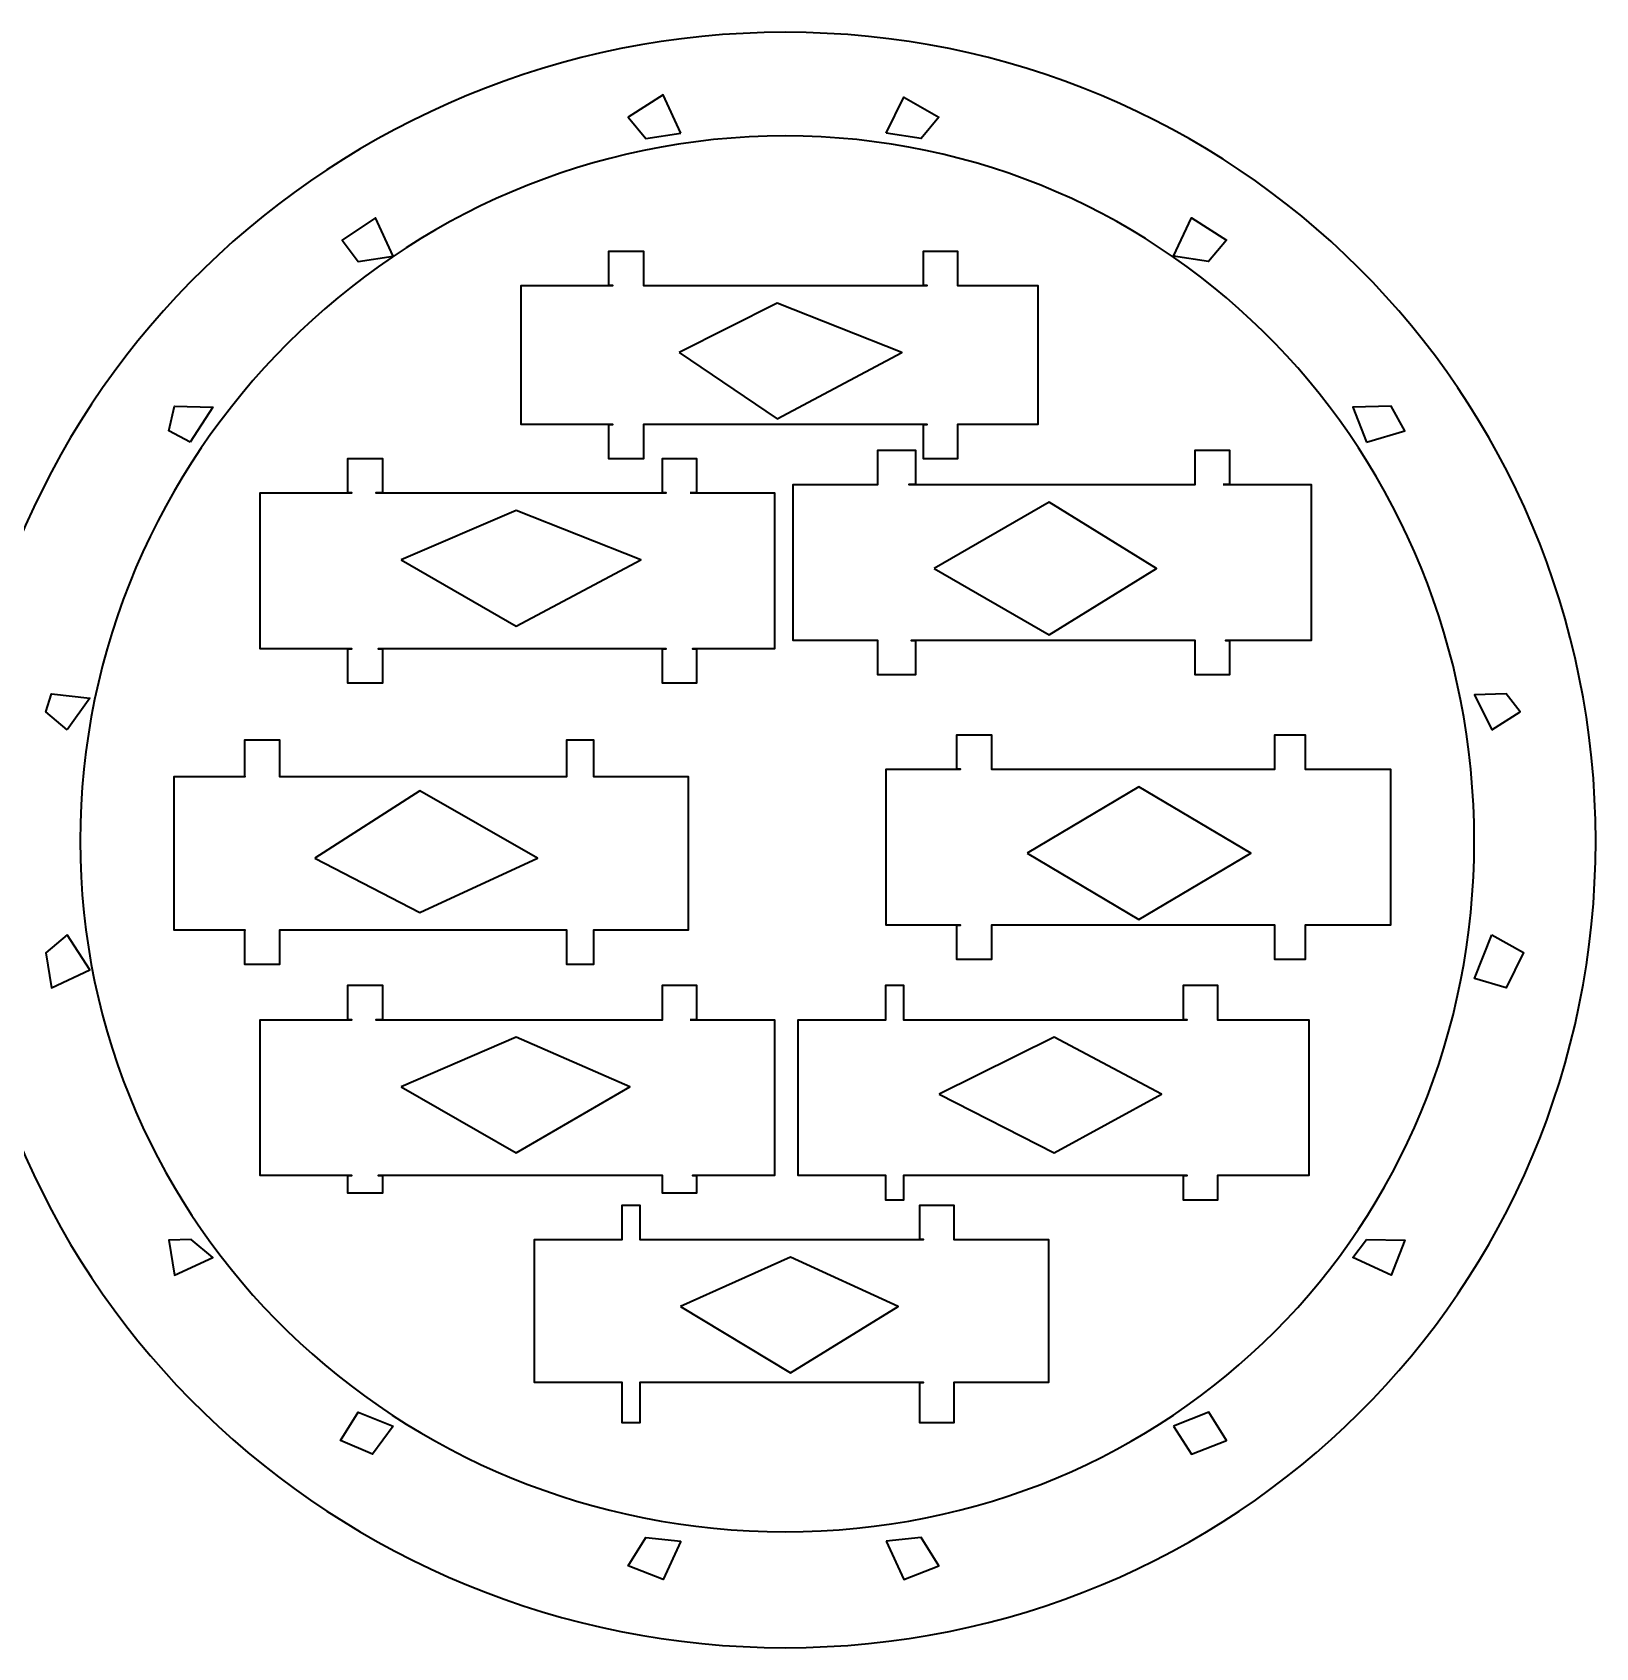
# Model space of a CAD drawing. Header units: centimetres. Extents: x -108 to 55, y -52 to 52.
# Drawn here: x 17.06 to 36.3, y 5.18 to 25.06 of the extents above; entities that cross this region are included whole.
import ezdxf

# ---------------------------------------------------------------- set-up
doc = ezdxf.new("R2010")
doc.units = ezdxf.units.CM
doc.header["$MEASUREMENT"] = 0
doc.layers.add('layer 1', color=7, linetype='Continuous')

msp = doc.modelspace()

# ---------------------------------------------------------------- linework, layer by layer
at = {"layer": 'layer 1', "color": 250, "lineweight": 35}
for points, knots in [([(26.32104, 25.05997), (31.85924, 25.05997), (36.29728, 20.62973), (36.29728, 15.10691), (36.29728, 15.10691), (36.29728, 9.57094), (31.85924, 5.17729), (26.32104, 5.17729), (26.32104, 5.17729), (20.79821, 5.17729), (16.163, 9.57094), (16.163, 15.10691), (16.163, 15.10691), (16.163, 20.62973), (20.79821, 25.05997), (26.32104, 25.05997)], [0, 0, 0, 0, 0.2, 0.2, 0.2, 0.2, 0.4, 0.4, 0.4, 0.4, 0.6, 0.6, 0.6, 0.6, 1, 1, 1, 1]), ([(25.03795, 23.82033), (25.03795, 23.82033), (24.6069, 23.75236), (24.6069, 23.75236), (24.6069, 23.75236), (24.6069, 23.75236), (24.38817, 24.01545), (24.38817, 24.01545), (24.38817, 24.01545), (24.38817, 24.01545), (24.81925, 24.29173), (24.81925, 24.29173), (24.81925, 24.29173), (24.81925, 24.29173), (25.03795, 23.82033), (25.03795, 23.82033)], [0, 0, 0, 0, 0.2, 0.2, 0.2, 0.2, 0.4, 0.4, 0.4, 0.4, 0.6, 0.6, 0.6, 0.6, 1, 1, 1, 1]), ([(27.56331, 23.82033), (27.56331, 23.82033), (27.99439, 23.75477), (27.99439, 23.75477), (27.99439, 23.75477), (27.99439, 23.75477), (28.21312, 24.01545), (28.21312, 24.01545), (28.21312, 24.01545), (28.21312, 24.01545), (27.78204, 24.25969), (27.78204, 24.25969), (27.78204, 24.25969), (27.78204, 24.25969), (27.56331, 23.82033), (27.56331, 23.82033)], [0, 0, 0, 0, 0.2, 0.2, 0.2, 0.2, 0.4, 0.4, 0.4, 0.4, 0.6, 0.6, 0.6, 0.6, 1, 1, 1, 1]), ([(26.32101, 23.78371), (31.09108, 23.78371), (34.80304, 19.86828), (34.80304, 15.10679), (34.80304, 15.10679), (34.80304, 10.35023), (31.09108, 6.60533), (26.32101, 6.60533), (26.32101, 6.60533), (21.56199, 6.60533), (17.64533, 10.35023), (17.64533, 15.10679), (17.64533, 15.10679), (17.64533, 19.86828), (21.56199, 23.78371), (26.32101, 23.78371)], [0, 0, 0, 0, 0.2, 0.2, 0.2, 0.2, 0.4, 0.4, 0.4, 0.4, 0.6, 0.6, 0.6, 0.6, 1, 1, 1, 1]), ([(21.49856, 22.30567), (21.49856, 22.30567), (21.06748, 22.23771), (21.06748, 22.23771), (21.06748, 22.23771), (21.06748, 22.23771), (20.8687, 22.50078), (20.8687, 22.50078), (20.8687, 22.50078), (20.8687, 22.50078), (21.27983, 22.77706), (21.27983, 22.77706), (21.27983, 22.77706), (21.27983, 22.77706), (21.49856, 22.30567), (21.49856, 22.30567)], [0, 0, 0, 0, 0.2, 0.2, 0.2, 0.2, 0.4, 0.4, 0.4, 0.4, 0.6, 0.6, 0.6, 0.6, 1, 1, 1, 1]), ([(31.10273, 22.30567), (31.10273, 22.30567), (31.53381, 22.23771), (31.53381, 22.23771), (31.53381, 22.23771), (31.53381, 22.23771), (31.75254, 22.50078), (31.75254, 22.50078), (31.75254, 22.50078), (31.75254, 22.50078), (31.32146, 22.77706), (31.32146, 22.77706), (31.32146, 22.77706), (31.32146, 22.77706), (31.10273, 22.30567), (31.10273, 22.30567)], [0, 0, 0, 0, 0.2, 0.2, 0.2, 0.2, 0.4, 0.4, 0.4, 0.4, 0.6, 0.6, 0.6, 0.6, 1, 1, 1, 1]), ([(28.57344, 21.94241), (28.57344, 21.94241), (28.44436, 21.94241), (28.44436, 21.94241), (28.44436, 21.94241), (28.44436, 21.94241), (28.44436, 22.3664), (28.44436, 22.3664), (28.44436, 22.3664), (28.44436, 22.3664), (28.02336, 22.3664), (28.02336, 22.3664), (28.02336, 22.3664), (28.02336, 22.3664), (28.02336, 21.94241), (28.02336, 21.94241), (28.02336, 21.94241), (28.02336, 21.94241), (28.07081, 21.94241), (28.07081, 21.94241), (28.07081, 21.94241), (28.07081, 21.94241), (24.70474, 21.94241), (24.70474, 21.94241), (24.70474, 21.94241), (24.70474, 21.94241), (24.57865, 21.94241), (24.57865, 21.94241), (24.57865, 21.94241), (24.57865, 21.94241), (24.57865, 22.3664), (24.57865, 22.3664), (24.57865, 22.3664), (24.57865, 22.3664), (24.15173, 22.3664), (24.15173, 22.3664), (24.15173, 22.3664), (24.15173, 22.3664), (24.15173, 21.94241), (24.15173, 21.94241), (24.15173, 21.94241), (24.15173, 21.94241), (24.19914, 21.94241), (24.19914, 21.94241), (24.19914, 21.94241), (24.19914, 21.94241), (23.07359, 21.94241), (23.07359, 21.94241), (23.07359, 21.94241), (23.07359, 21.94241), (23.07359, 20.23318), (23.07359, 20.23318), (23.07359, 20.23318), (23.07359, 20.23318), (24.19914, 20.23318), (24.19914, 20.23318), (24.19914, 20.23318), (24.19914, 20.23318), (24.15173, 20.23318), (24.15173, 20.23318), (24.15173, 20.23318), (24.15173, 20.23318), (24.15173, 19.80921), (24.15173, 19.80921), (24.15173, 19.80921), (24.15173, 19.80921), (24.57865, 19.80921), (24.57865, 19.80921), (24.57865, 19.80921), (24.57865, 19.80921), (24.57865, 20.23318), (24.57865, 20.23318), (24.57865, 20.23318), (24.57865, 20.23318), (24.73361, 20.23318), (24.73361, 20.23318), (24.73361, 20.23318), (24.73361, 20.23318), (28.07081, 20.23318), (28.07081, 20.23318), (28.07081, 20.23318), (28.07081, 20.23318), (28.02336, 20.23318), (28.02336, 20.23318), (28.02336, 20.23318), (28.02336, 20.23318), (28.02336, 19.80921), (28.02336, 19.80921), (28.02336, 19.80921), (28.02336, 19.80921), (28.44436, 19.80921), (28.44436, 19.80921), (28.44436, 19.80921), (28.44436, 19.80921), (28.44436, 20.23318), (28.44436, 20.23318), (28.44436, 20.23318), (28.44436, 20.23318), (28.60228, 20.23318), (28.60228, 20.23318), (28.60228, 20.23318), (28.60228, 20.23318), (29.42993, 20.23318), (29.42993, 20.23318), (29.42993, 20.23318), (29.42993, 20.23318), (29.42993, 21.94241), (29.42993, 21.94241), (29.42993, 21.94241), (29.42993, 21.94241), (28.57344, 21.94241), (28.57344, 21.94241)], [0, 0, 0, 0, 0.03448276, 0.03448276, 0.03448276, 0.03448276, 0.06896552, 0.06896552, 0.06896552, 0.06896552, 0.10344828, 0.10344828, 0.10344828, 0.10344828, 0.13793103, 0.13793103, 0.13793103, 0.13793103, 0.17241379, 0.17241379, 0.17241379, 0.17241379, 0.20689655, 0.20689655, 0.20689655, 0.20689655, 0.24137931, 0.24137931, 0.24137931, 0.24137931, 0.27586207, 0.27586207, 0.27586207, 0.27586207, 0.31034483, 0.31034483, 0.31034483, 0.31034483, 0.34482759, 0.34482759, 0.34482759, 0.34482759, 0.37931034, 0.37931034, 0.37931034, 0.37931034, 0.4137931, 0.4137931, 0.4137931, 0.4137931, 0.44827586, 0.44827586, 0.44827586, 0.44827586, 0.48275862, 0.48275862, 0.48275862, 0.48275862, 0.51724138, 0.51724138, 0.51724138, 0.51724138, 0.55172414, 0.55172414, 0.55172414, 0.55172414, 0.5862069, 0.5862069, 0.5862069, 0.5862069, 0.62068966, 0.62068966, 0.62068966, 0.62068966, 0.65517241, 0.65517241, 0.65517241, 0.65517241, 0.68965517, 0.68965517, 0.68965517, 0.68965517, 0.72413793, 0.72413793, 0.72413793, 0.72413793, 0.75862069, 0.75862069, 0.75862069, 0.75862069, 0.79310345, 0.79310345, 0.79310345, 0.79310345, 0.82758621, 0.82758621, 0.82758621, 0.82758621, 0.86206897, 0.86206897, 0.86206897, 0.86206897, 0.89655172, 0.89655172, 0.89655172, 0.89655172, 0.93103448, 0.93103448, 0.93103448, 0.93103448, 1, 1, 1, 1]), ([(19.00042, 20.01535), (19.00042, 20.01535), (19.27672, 20.44643), (19.27672, 20.44643), (19.27672, 20.44643), (19.27672, 20.44643), (18.80532, 20.45686), (18.80532, 20.45686), (18.80532, 20.45686), (18.80532, 20.45686), (18.73735, 20.15293), (18.73735, 20.15293), (18.73735, 20.15293), (18.73735, 20.15293), (19.00042, 20.01535), (19.00042, 20.01535)], [0, 0, 0, 0, 0.2, 0.2, 0.2, 0.2, 0.4, 0.4, 0.4, 0.4, 0.6, 0.6, 0.6, 0.6, 1, 1, 1, 1]), ([(33.4783, 20.0156), (33.4783, 20.0156), (33.3079, 20.44669), (33.3079, 20.44669), (33.3079, 20.44669), (33.3079, 20.44669), (33.77819, 20.4571), (33.77819, 20.4571), (33.77819, 20.4571), (33.77819, 20.4571), (33.94862, 20.15291), (33.94862, 20.15291), (33.94862, 20.15291), (33.94862, 20.15291), (33.4783, 20.0156), (33.4783, 20.0156)], [0, 0, 0, 0, 0.2, 0.2, 0.2, 0.2, 0.4, 0.4, 0.4, 0.4, 0.6, 0.6, 0.6, 0.6, 1, 1, 1, 1]), ([(31.71076, 19.493), (31.71076, 19.493), (31.78999, 19.493), (31.78999, 19.493), (31.78999, 19.493), (31.78999, 19.493), (31.78999, 19.91697), (31.78999, 19.91697), (31.78999, 19.91697), (31.78999, 19.91697), (31.369, 19.91697), (31.369, 19.91697), (31.369, 19.91697), (31.369, 19.91697), (31.369, 19.493), (31.369, 19.493), (31.369, 19.493), (31.369, 19.493), (31.20815, 19.493), (31.20815, 19.493), (31.20815, 19.493), (31.20815, 19.493), (27.84209, 19.493), (27.84209, 19.493), (27.84209, 19.493), (27.84209, 19.493), (27.92428, 19.493), (27.92428, 19.493), (27.92428, 19.493), (27.92428, 19.493), (27.92428, 19.91697), (27.92428, 19.91697), (27.92428, 19.91697), (27.92428, 19.91697), (27.46254, 19.91697), (27.46254, 19.91697), (27.46254, 19.91697), (27.46254, 19.91697), (27.46254, 19.493), (27.46254, 19.493), (27.46254, 19.493), (27.46254, 19.493), (27.33652, 19.493), (27.33652, 19.493), (27.33652, 19.493), (27.33652, 19.493), (26.41923, 19.493), (26.41923, 19.493), (26.41923, 19.493), (26.41923, 19.493), (26.41923, 17.57544), (26.41923, 17.57544), (26.41923, 17.57544), (26.41923, 17.57544), (27.33652, 17.57544), (27.33652, 17.57544), (27.33652, 17.57544), (27.33652, 17.57544), (27.46254, 17.57544), (27.46254, 17.57544), (27.46254, 17.57544), (27.46254, 17.57544), (27.46254, 17.15148), (27.46254, 17.15148), (27.46254, 17.15148), (27.46254, 17.15148), (27.92428, 17.15148), (27.92428, 17.15148), (27.92428, 17.15148), (27.92428, 17.15148), (27.92428, 17.57544), (27.92428, 17.57544), (27.92428, 17.57544), (27.92428, 17.57544), (27.87092, 17.57544), (27.87092, 17.57544), (27.87092, 17.57544), (27.87092, 17.57544), (31.20815, 17.57544), (31.20815, 17.57544), (31.20815, 17.57544), (31.20815, 17.57544), (31.369, 17.57544), (31.369, 17.57544), (31.369, 17.57544), (31.369, 17.57544), (31.369, 17.15148), (31.369, 17.15148), (31.369, 17.15148), (31.369, 17.15148), (31.78999, 17.15148), (31.78999, 17.15148), (31.78999, 17.15148), (31.78999, 17.15148), (31.78999, 17.57544), (31.78999, 17.57544), (31.78999, 17.57544), (31.78999, 17.57544), (31.73962, 17.57544), (31.73962, 17.57544), (31.73962, 17.57544), (31.73962, 17.57544), (32.7941, 17.57544), (32.7941, 17.57544), (32.7941, 17.57544), (32.7941, 17.57544), (32.7941, 19.493), (32.7941, 19.493), (32.7941, 19.493), (32.7941, 19.493), (31.71076, 19.493), (31.71076, 19.493)], [0, 0, 0, 0, 0.03448276, 0.03448276, 0.03448276, 0.03448276, 0.06896552, 0.06896552, 0.06896552, 0.06896552, 0.10344828, 0.10344828, 0.10344828, 0.10344828, 0.13793103, 0.13793103, 0.13793103, 0.13793103, 0.17241379, 0.17241379, 0.17241379, 0.17241379, 0.20689655, 0.20689655, 0.20689655, 0.20689655, 0.24137931, 0.24137931, 0.24137931, 0.24137931, 0.27586207, 0.27586207, 0.27586207, 0.27586207, 0.31034483, 0.31034483, 0.31034483, 0.31034483, 0.34482759, 0.34482759, 0.34482759, 0.34482759, 0.37931034, 0.37931034, 0.37931034, 0.37931034, 0.4137931, 0.4137931, 0.4137931, 0.4137931, 0.44827586, 0.44827586, 0.44827586, 0.44827586, 0.48275862, 0.48275862, 0.48275862, 0.48275862, 0.51724138, 0.51724138, 0.51724138, 0.51724138, 0.55172414, 0.55172414, 0.55172414, 0.55172414, 0.5862069, 0.5862069, 0.5862069, 0.5862069, 0.62068966, 0.62068966, 0.62068966, 0.62068966, 0.65517241, 0.65517241, 0.65517241, 0.65517241, 0.68965517, 0.68965517, 0.68965517, 0.68965517, 0.72413793, 0.72413793, 0.72413793, 0.72413793, 0.75862069, 0.75862069, 0.75862069, 0.75862069, 0.79310345, 0.79310345, 0.79310345, 0.79310345, 0.82758621, 0.82758621, 0.82758621, 0.82758621, 0.86206897, 0.86206897, 0.86206897, 0.86206897, 0.89655172, 0.89655172, 0.89655172, 0.89655172, 0.93103448, 0.93103448, 0.93103448, 0.93103448, 1, 1, 1, 1]), ([(25.15329, 19.39039), (25.15329, 19.39039), (25.23256, 19.39039), (25.23256, 19.39039), (25.23256, 19.39039), (25.23256, 19.39039), (25.23256, 19.81435), (25.23256, 19.81435), (25.23256, 19.81435), (25.23256, 19.81435), (24.81154, 19.81435), (24.81154, 19.81435), (24.81154, 19.81435), (24.81154, 19.81435), (24.81154, 19.39039), (24.81154, 19.39039), (24.81154, 19.39039), (24.81154, 19.39039), (24.85901, 19.39039), (24.85901, 19.39039), (24.85901, 19.39039), (24.85901, 19.39039), (21.28462, 19.39039), (21.28462, 19.39039), (21.28462, 19.39039), (21.28462, 19.39039), (21.36686, 19.39039), (21.36686, 19.39039), (21.36686, 19.39039), (21.36686, 19.39039), (21.36686, 19.81435), (21.36686, 19.81435), (21.36686, 19.81435), (21.36686, 19.81435), (20.9399, 19.81435), (20.9399, 19.81435), (20.9399, 19.81435), (20.9399, 19.81435), (20.9399, 19.39039), (20.9399, 19.39039), (20.9399, 19.39039), (20.9399, 19.39039), (20.98735, 19.39039), (20.98735, 19.39039), (20.98735, 19.39039), (20.98735, 19.39039), (19.86176, 19.39039), (19.86176, 19.39039), (19.86176, 19.39039), (19.86176, 19.39039), (19.86176, 17.47281), (19.86176, 17.47281), (19.86176, 17.47281), (19.86176, 17.47281), (20.98735, 17.47281), (20.98735, 17.47281), (20.98735, 17.47281), (20.98735, 17.47281), (20.9399, 17.47281), (20.9399, 17.47281), (20.9399, 17.47281), (20.9399, 17.47281), (20.9399, 17.04886), (20.9399, 17.04886), (20.9399, 17.04886), (20.9399, 17.04886), (21.36686, 17.04886), (21.36686, 17.04886), (21.36686, 17.04886), (21.36686, 17.04886), (21.36686, 17.47281), (21.36686, 17.47281), (21.36686, 17.47281), (21.36686, 17.47281), (21.31346, 17.47281), (21.31346, 17.47281), (21.31346, 17.47281), (21.31346, 17.47281), (24.85901, 17.47281), (24.85901, 17.47281), (24.85901, 17.47281), (24.85901, 17.47281), (24.81154, 17.47281), (24.81154, 17.47281), (24.81154, 17.47281), (24.81154, 17.47281), (24.81154, 17.04886), (24.81154, 17.04886), (24.81154, 17.04886), (24.81154, 17.04886), (25.23256, 17.04886), (25.23256, 17.04886), (25.23256, 17.04886), (25.23256, 17.04886), (25.23256, 17.47281), (25.23256, 17.47281), (25.23256, 17.47281), (25.23256, 17.47281), (25.18216, 17.47281), (25.18216, 17.47281), (25.18216, 17.47281), (25.18216, 17.47281), (26.18916, 17.47281), (26.18916, 17.47281), (26.18916, 17.47281), (26.18916, 17.47281), (26.18916, 19.39039), (26.18916, 19.39039), (26.18916, 19.39039), (26.18916, 19.39039), (25.15329, 19.39039), (25.15329, 19.39039)], [0, 0, 0, 0, 0.03448276, 0.03448276, 0.03448276, 0.03448276, 0.06896552, 0.06896552, 0.06896552, 0.06896552, 0.10344828, 0.10344828, 0.10344828, 0.10344828, 0.13793103, 0.13793103, 0.13793103, 0.13793103, 0.17241379, 0.17241379, 0.17241379, 0.17241379, 0.20689655, 0.20689655, 0.20689655, 0.20689655, 0.24137931, 0.24137931, 0.24137931, 0.24137931, 0.27586207, 0.27586207, 0.27586207, 0.27586207, 0.31034483, 0.31034483, 0.31034483, 0.31034483, 0.34482759, 0.34482759, 0.34482759, 0.34482759, 0.37931034, 0.37931034, 0.37931034, 0.37931034, 0.4137931, 0.4137931, 0.4137931, 0.4137931, 0.44827586, 0.44827586, 0.44827586, 0.44827586, 0.48275862, 0.48275862, 0.48275862, 0.48275862, 0.51724138, 0.51724138, 0.51724138, 0.51724138, 0.55172414, 0.55172414, 0.55172414, 0.55172414, 0.5862069, 0.5862069, 0.5862069, 0.5862069, 0.62068966, 0.62068966, 0.62068966, 0.62068966, 0.65517241, 0.65517241, 0.65517241, 0.65517241, 0.68965517, 0.68965517, 0.68965517, 0.68965517, 0.72413793, 0.72413793, 0.72413793, 0.72413793, 0.75862069, 0.75862069, 0.75862069, 0.75862069, 0.79310345, 0.79310345, 0.79310345, 0.79310345, 0.82758621, 0.82758621, 0.82758621, 0.82758621, 0.86206897, 0.86206897, 0.86206897, 0.86206897, 0.89655172, 0.89655172, 0.89655172, 0.89655172, 0.93103448, 0.93103448, 0.93103448, 0.93103448, 1, 1, 1, 1]), ([(17.48575, 16.47594), (17.48575, 16.47594), (17.76205, 16.8624), (17.76205, 16.8624), (17.76205, 16.8624), (17.76205, 16.8624), (17.29065, 16.91743), (17.29065, 16.91743), (17.29065, 16.91743), (17.29065, 16.91743), (17.22268, 16.69467), (17.22268, 16.69467), (17.22268, 16.69467), (17.22268, 16.69467), (17.48575, 16.47594), (17.48575, 16.47594)], [0, 0, 0, 0, 0.2, 0.2, 0.2, 0.2, 0.4, 0.4, 0.4, 0.4, 0.6, 0.6, 0.6, 0.6, 1, 1, 1, 1]), ([(35.02032, 16.4762), (35.02032, 16.4762), (34.80638, 16.90727), (34.80638, 16.90727), (34.80638, 16.90727), (34.80638, 16.90727), (35.19554, 16.91771), (35.19554, 16.91771), (35.19554, 16.91771), (35.19554, 16.91771), (35.36597, 16.69491), (35.36597, 16.69491), (35.36597, 16.69491), (35.36597, 16.69491), (35.02032, 16.4762), (35.02032, 16.4762)], [0, 0, 0, 0, 0.2, 0.2, 0.2, 0.2, 0.4, 0.4, 0.4, 0.4, 0.6, 0.6, 0.6, 0.6, 1, 1, 1, 1]), ([(24.09151, 15.89906), (24.09151, 15.89906), (23.96246, 15.89906), (23.96246, 15.89906), (23.96246, 15.89906), (23.96246, 15.89906), (23.96246, 16.35116), (23.96246, 16.35116), (23.96246, 16.35116), (23.96246, 16.35116), (23.63635, 16.35116), (23.63635, 16.35116), (23.63635, 16.35116), (23.63635, 16.35116), (23.63635, 15.89906), (23.63635, 15.89906), (23.63635, 15.89906), (23.63635, 15.89906), (23.58887, 15.89906), (23.58887, 15.89906), (23.58887, 15.89906), (23.58887, 15.89906), (20.22281, 15.89906), (20.22281, 15.89906), (20.22281, 15.89906), (20.22281, 15.89906), (20.09672, 15.89906), (20.09672, 15.89906), (20.09672, 15.89906), (20.09672, 15.89906), (20.09672, 16.35116), (20.09672, 16.35116), (20.09672, 16.35116), (20.09672, 16.35116), (19.6698, 16.35116), (19.6698, 16.35116), (19.6698, 16.35116), (19.6698, 16.35116), (19.6698, 15.89906), (19.6698, 15.89906), (19.6698, 15.89906), (19.6698, 15.89906), (19.67762, 15.89906), (19.67762, 15.89906), (19.67762, 15.89906), (19.67762, 15.89906), (18.79995, 15.89906), (18.79995, 15.89906), (18.79995, 15.89906), (18.79995, 15.89906), (18.79995, 14.00963), (18.79995, 14.00963), (18.79995, 14.00963), (18.79995, 14.00963), (19.67762, 14.00963), (19.67762, 14.00963), (19.67762, 14.00963), (19.67762, 14.00963), (19.6698, 14.00963), (19.6698, 14.00963), (19.6698, 14.00963), (19.6698, 14.00963), (19.6698, 13.58568), (19.6698, 13.58568), (19.6698, 13.58568), (19.6698, 13.58568), (20.09672, 13.58568), (20.09672, 13.58568), (20.09672, 13.58568), (20.09672, 13.58568), (20.09672, 14.00963), (20.09672, 14.00963), (20.09672, 14.00963), (20.09672, 14.00963), (20.15663, 14.00963), (20.15663, 14.00963), (20.15663, 14.00963), (20.15663, 14.00963), (23.58887, 14.00963), (23.58887, 14.00963), (23.58887, 14.00963), (23.58887, 14.00963), (23.63635, 14.00963), (23.63635, 14.00963), (23.63635, 14.00963), (23.63635, 14.00963), (23.63635, 13.58568), (23.63635, 13.58568), (23.63635, 13.58568), (23.63635, 13.58568), (23.96246, 13.58568), (23.96246, 13.58568), (23.96246, 13.58568), (23.96246, 13.58568), (23.96246, 14.00963), (23.96246, 14.00963), (23.96246, 14.00963), (23.96246, 14.00963), (24.12035, 14.00963), (24.12035, 14.00963), (24.12035, 14.00963), (24.12035, 14.00963), (25.12735, 14.00963), (25.12735, 14.00963), (25.12735, 14.00963), (25.12735, 14.00963), (25.12735, 15.89906), (25.12735, 15.89906), (25.12735, 15.89906), (25.12735, 15.89906), (24.09151, 15.89906), (24.09151, 15.89906)], [0, 0, 0, 0, 0.03448276, 0.03448276, 0.03448276, 0.03448276, 0.06896552, 0.06896552, 0.06896552, 0.06896552, 0.10344828, 0.10344828, 0.10344828, 0.10344828, 0.13793103, 0.13793103, 0.13793103, 0.13793103, 0.17241379, 0.17241379, 0.17241379, 0.17241379, 0.20689655, 0.20689655, 0.20689655, 0.20689655, 0.24137931, 0.24137931, 0.24137931, 0.24137931, 0.27586207, 0.27586207, 0.27586207, 0.27586207, 0.31034483, 0.31034483, 0.31034483, 0.31034483, 0.34482759, 0.34482759, 0.34482759, 0.34482759, 0.37931034, 0.37931034, 0.37931034, 0.37931034, 0.4137931, 0.4137931, 0.4137931, 0.4137931, 0.44827586, 0.44827586, 0.44827586, 0.44827586, 0.48275862, 0.48275862, 0.48275862, 0.48275862, 0.51724138, 0.51724138, 0.51724138, 0.51724138, 0.55172414, 0.55172414, 0.55172414, 0.55172414, 0.5862069, 0.5862069, 0.5862069, 0.5862069, 0.62068966, 0.62068966, 0.62068966, 0.62068966, 0.65517241, 0.65517241, 0.65517241, 0.65517241, 0.68965517, 0.68965517, 0.68965517, 0.68965517, 0.72413793, 0.72413793, 0.72413793, 0.72413793, 0.75862069, 0.75862069, 0.75862069, 0.75862069, 0.79310345, 0.79310345, 0.79310345, 0.79310345, 0.82758621, 0.82758621, 0.82758621, 0.82758621, 0.86206897, 0.86206897, 0.86206897, 0.86206897, 0.89655172, 0.89655172, 0.89655172, 0.89655172, 0.93103448, 0.93103448, 0.93103448, 0.93103448, 1, 1, 1, 1]), ([(32.76268, 15.98864), (32.76268, 15.98864), (32.72055, 15.98864), (32.72055, 15.98864), (32.72055, 15.98864), (32.72055, 15.98864), (32.72055, 16.41259), (32.72055, 16.41259), (32.72055, 16.41259), (32.72055, 16.41259), (32.34693, 16.41259), (32.34693, 16.41259), (32.34693, 16.41259), (32.34693, 16.41259), (32.34693, 15.98864), (32.34693, 15.98864), (32.34693, 15.98864), (32.34693, 15.98864), (32.29425, 15.98864), (32.29425, 15.98864), (32.29425, 15.98864), (32.29425, 15.98864), (28.98692, 15.98864), (28.98692, 15.98864), (28.98692, 15.98864), (28.98692, 15.98864), (28.86083, 15.98864), (28.86083, 15.98864), (28.86083, 15.98864), (28.86083, 15.98864), (28.86083, 16.41259), (28.86083, 16.41259), (28.86083, 16.41259), (28.86083, 16.41259), (28.43392, 16.41259), (28.43392, 16.41259), (28.43392, 16.41259), (28.43392, 16.41259), (28.43392, 15.98864), (28.43392, 15.98864), (28.43392, 15.98864), (28.43392, 15.98864), (28.48136, 15.98864), (28.48136, 15.98864), (28.48136, 15.98864), (28.48136, 15.98864), (27.5641, 15.98864), (27.5641, 15.98864), (27.5641, 15.98864), (27.5641, 15.98864), (27.5641, 14.07106), (27.5641, 14.07106), (27.5641, 14.07106), (27.5641, 14.07106), (28.48136, 14.07106), (28.48136, 14.07106), (28.48136, 14.07106), (28.48136, 14.07106), (28.43392, 14.07106), (28.43392, 14.07106), (28.43392, 14.07106), (28.43392, 14.07106), (28.43392, 13.64707), (28.43392, 13.64707), (28.43392, 13.64707), (28.43392, 13.64707), (28.86083, 13.64707), (28.86083, 13.64707), (28.86083, 13.64707), (28.86083, 13.64707), (28.86083, 14.07106), (28.86083, 14.07106), (28.86083, 14.07106), (28.86083, 14.07106), (29.01576, 14.07106), (29.01576, 14.07106), (29.01576, 14.07106), (29.01576, 14.07106), (32.29425, 14.07106), (32.29425, 14.07106), (32.29425, 14.07106), (32.29425, 14.07106), (32.34693, 14.07106), (32.34693, 14.07106), (32.34693, 14.07106), (32.34693, 14.07106), (32.34693, 13.64707), (32.34693, 13.64707), (32.34693, 13.64707), (32.34693, 13.64707), (32.72055, 13.64707), (32.72055, 13.64707), (32.72055, 13.64707), (32.72055, 13.64707), (32.72055, 14.07106), (32.72055, 14.07106), (32.72055, 14.07106), (32.72055, 14.07106), (32.77915, 14.07106), (32.77915, 14.07106), (32.77915, 14.07106), (32.77915, 14.07106), (33.77251, 14.07106), (33.77251, 14.07106), (33.77251, 14.07106), (33.77251, 14.07106), (33.77251, 15.98864), (33.77251, 15.98864), (33.77251, 15.98864), (33.77251, 15.98864), (32.76268, 15.98864), (32.76268, 15.98864)], [0, 0, 0, 0, 0.03448276, 0.03448276, 0.03448276, 0.03448276, 0.06896552, 0.06896552, 0.06896552, 0.06896552, 0.10344828, 0.10344828, 0.10344828, 0.10344828, 0.13793103, 0.13793103, 0.13793103, 0.13793103, 0.17241379, 0.17241379, 0.17241379, 0.17241379, 0.20689655, 0.20689655, 0.20689655, 0.20689655, 0.24137931, 0.24137931, 0.24137931, 0.24137931, 0.27586207, 0.27586207, 0.27586207, 0.27586207, 0.31034483, 0.31034483, 0.31034483, 0.31034483, 0.34482759, 0.34482759, 0.34482759, 0.34482759, 0.37931034, 0.37931034, 0.37931034, 0.37931034, 0.4137931, 0.4137931, 0.4137931, 0.4137931, 0.44827586, 0.44827586, 0.44827586, 0.44827586, 0.48275862, 0.48275862, 0.48275862, 0.48275862, 0.51724138, 0.51724138, 0.51724138, 0.51724138, 0.55172414, 0.55172414, 0.55172414, 0.55172414, 0.5862069, 0.5862069, 0.5862069, 0.5862069, 0.62068966, 0.62068966, 0.62068966, 0.62068966, 0.65517241, 0.65517241, 0.65517241, 0.65517241, 0.68965517, 0.68965517, 0.68965517, 0.68965517, 0.72413793, 0.72413793, 0.72413793, 0.72413793, 0.75862069, 0.75862069, 0.75862069, 0.75862069, 0.79310345, 0.79310345, 0.79310345, 0.79310345, 0.82758621, 0.82758621, 0.82758621, 0.82758621, 0.86206897, 0.86206897, 0.86206897, 0.86206897, 0.89655172, 0.89655172, 0.89655172, 0.89655172, 0.93103448, 0.93103448, 0.93103448, 0.93103448, 1, 1, 1, 1]), ([(17.48575, 13.9506), (17.48575, 13.9506), (17.76205, 13.51952), (17.76205, 13.51952), (17.76205, 13.51952), (17.76205, 13.51952), (17.29065, 13.30077), (17.29065, 13.30077), (17.29065, 13.30077), (17.29065, 13.30077), (17.22268, 13.73187), (17.22268, 13.73187), (17.22268, 13.73187), (17.22268, 13.73187), (17.48575, 13.9506), (17.48575, 13.9506)], [0, 0, 0, 0, 0.2, 0.2, 0.2, 0.2, 0.4, 0.4, 0.4, 0.4, 0.6, 0.6, 0.6, 0.6, 1, 1, 1, 1]), ([(35.02032, 13.95084), (35.02032, 13.95084), (34.80638, 13.41344), (34.80638, 13.41344), (34.80638, 13.41344), (34.80638, 13.41344), (35.19554, 13.30105), (35.19554, 13.30105), (35.19554, 13.30105), (35.19554, 13.30105), (35.40965, 13.73213), (35.40965, 13.73213), (35.40965, 13.73213), (35.40965, 13.73213), (35.02032, 13.95084), (35.02032, 13.95084)], [0, 0, 0, 0, 0.2, 0.2, 0.2, 0.2, 0.4, 0.4, 0.4, 0.4, 0.6, 0.6, 0.6, 0.6, 1, 1, 1, 1]), ([(25.15295, 12.90683), (25.15295, 12.90683), (25.23218, 12.90683), (25.23218, 12.90683), (25.23218, 12.90683), (25.23218, 12.90683), (25.23218, 13.33079), (25.23218, 13.33079), (25.23218, 13.33079), (25.23218, 13.33079), (24.81119, 13.33079), (24.81119, 13.33079), (24.81119, 13.33079), (24.81119, 13.33079), (24.81119, 12.90683), (24.81119, 12.90683), (24.81119, 12.90683), (24.81119, 12.90683), (24.77888, 12.90683), (24.77888, 12.90683), (24.77888, 12.90683), (24.77888, 12.90683), (21.28424, 12.90683), (21.28424, 12.90683), (21.28424, 12.90683), (21.28424, 12.90683), (21.36648, 12.90683), (21.36648, 12.90683), (21.36648, 12.90683), (21.36648, 12.90683), (21.36648, 13.33079), (21.36648, 13.33079), (21.36648, 13.33079), (21.36648, 13.33079), (20.93953, 13.33079), (20.93953, 13.33079), (20.93953, 13.33079), (20.93953, 13.33079), (20.93953, 12.90683), (20.93953, 12.90683), (20.93953, 12.90683), (20.93953, 12.90683), (20.987, 12.90683), (20.987, 12.90683), (20.987, 12.90683), (20.987, 12.90683), (19.86142, 12.90683), (19.86142, 12.90683), (19.86142, 12.90683), (19.86142, 12.90683), (19.86142, 10.98927), (19.86142, 10.98927), (19.86142, 10.98927), (19.86142, 10.98927), (20.987, 10.98927), (20.987, 10.98927), (20.987, 10.98927), (20.987, 10.98927), (20.93953, 10.98927), (20.93953, 10.98927), (20.93953, 10.98927), (20.93953, 10.98927), (20.93953, 10.7736), (20.93953, 10.7736), (20.93953, 10.7736), (20.93953, 10.7736), (21.36648, 10.7736), (21.36648, 10.7736), (21.36648, 10.7736), (21.36648, 10.7736), (21.36648, 10.98927), (21.36648, 10.98927), (21.36648, 10.98927), (21.36648, 10.98927), (21.31311, 10.98927), (21.31311, 10.98927), (21.31311, 10.98927), (21.31311, 10.98927), (24.77888, 10.98927), (24.77888, 10.98927), (24.77888, 10.98927), (24.77888, 10.98927), (24.81119, 10.98927), (24.81119, 10.98927), (24.81119, 10.98927), (24.81119, 10.98927), (24.81119, 10.7736), (24.81119, 10.7736), (24.81119, 10.7736), (24.81119, 10.7736), (25.23218, 10.7736), (25.23218, 10.7736), (25.23218, 10.7736), (25.23218, 10.7736), (25.23218, 10.98927), (25.23218, 10.98927), (25.23218, 10.98927), (25.23218, 10.98927), (25.18178, 10.98927), (25.18178, 10.98927), (25.18178, 10.98927), (25.18178, 10.98927), (26.18878, 10.98927), (26.18878, 10.98927), (26.18878, 10.98927), (26.18878, 10.98927), (26.18878, 12.90683), (26.18878, 12.90683), (26.18878, 12.90683), (26.18878, 12.90683), (25.15295, 12.90683), (25.15295, 12.90683)], [0, 0, 0, 0, 0.03448276, 0.03448276, 0.03448276, 0.03448276, 0.06896552, 0.06896552, 0.06896552, 0.06896552, 0.10344828, 0.10344828, 0.10344828, 0.10344828, 0.13793103, 0.13793103, 0.13793103, 0.13793103, 0.17241379, 0.17241379, 0.17241379, 0.17241379, 0.20689655, 0.20689655, 0.20689655, 0.20689655, 0.24137931, 0.24137931, 0.24137931, 0.24137931, 0.27586207, 0.27586207, 0.27586207, 0.27586207, 0.31034483, 0.31034483, 0.31034483, 0.31034483, 0.34482759, 0.34482759, 0.34482759, 0.34482759, 0.37931034, 0.37931034, 0.37931034, 0.37931034, 0.4137931, 0.4137931, 0.4137931, 0.4137931, 0.44827586, 0.44827586, 0.44827586, 0.44827586, 0.48275862, 0.48275862, 0.48275862, 0.48275862, 0.51724138, 0.51724138, 0.51724138, 0.51724138, 0.55172414, 0.55172414, 0.55172414, 0.55172414, 0.5862069, 0.5862069, 0.5862069, 0.5862069, 0.62068966, 0.62068966, 0.62068966, 0.62068966, 0.65517241, 0.65517241, 0.65517241, 0.65517241, 0.68965517, 0.68965517, 0.68965517, 0.68965517, 0.72413793, 0.72413793, 0.72413793, 0.72413793, 0.75862069, 0.75862069, 0.75862069, 0.75862069, 0.79310345, 0.79310345, 0.79310345, 0.79310345, 0.82758621, 0.82758621, 0.82758621, 0.82758621, 0.86206897, 0.86206897, 0.86206897, 0.86206897, 0.89655172, 0.89655172, 0.89655172, 0.89655172, 0.93103448, 0.93103448, 0.93103448, 0.93103448, 1, 1, 1, 1]), ([(31.75568, 12.90693), (31.75568, 12.90693), (31.64371, 12.90693), (31.64371, 12.90693), (31.64371, 12.90693), (31.64371, 12.90693), (31.64371, 13.33088), (31.64371, 13.33088), (31.64371, 13.33088), (31.64371, 13.33088), (31.22272, 13.33088), (31.22272, 13.33088), (31.22272, 13.33088), (31.22272, 13.33088), (31.22272, 12.90693), (31.22272, 12.90693), (31.22272, 12.90693), (31.22272, 12.90693), (31.27016, 12.90693), (31.27016, 12.90693), (31.27016, 12.90693), (31.27016, 12.90693), (27.9041, 12.90693), (27.9041, 12.90693), (27.9041, 12.90693), (27.9041, 12.90693), (27.77801, 12.90693), (27.77801, 12.90693), (27.77801, 12.90693), (27.77801, 12.90693), (27.77801, 13.33088), (27.77801, 13.33088), (27.77801, 13.33088), (27.77801, 13.33088), (27.55938, 13.33088), (27.55938, 13.33088), (27.55938, 13.33088), (27.55938, 13.33088), (27.55938, 12.90693), (27.55938, 12.90693), (27.55938, 12.90693), (27.55938, 12.90693), (27.39853, 12.90693), (27.39853, 12.90693), (27.39853, 12.90693), (27.39853, 12.90693), (26.48124, 12.90693), (26.48124, 12.90693), (26.48124, 12.90693), (26.48124, 12.90693), (26.48124, 10.98935), (26.48124, 10.98935), (26.48124, 10.98935), (26.48124, 10.98935), (27.39853, 10.98935), (27.39853, 10.98935), (27.39853, 10.98935), (27.39853, 10.98935), (27.55938, 10.98935), (27.55938, 10.98935), (27.55938, 10.98935), (27.55938, 10.98935), (27.55938, 10.68636), (27.55938, 10.68636), (27.55938, 10.68636), (27.55938, 10.68636), (27.77801, 10.68636), (27.77801, 10.68636), (27.77801, 10.68636), (27.77801, 10.68636), (27.77801, 10.98935), (27.77801, 10.98935), (27.77801, 10.98935), (27.77801, 10.98935), (27.93293, 10.98935), (27.93293, 10.98935), (27.93293, 10.98935), (27.93293, 10.98935), (31.27016, 10.98935), (31.27016, 10.98935), (31.27016, 10.98935), (31.27016, 10.98935), (31.22272, 10.98935), (31.22272, 10.98935), (31.22272, 10.98935), (31.22272, 10.98935), (31.22272, 10.68636), (31.22272, 10.68636), (31.22272, 10.68636), (31.22272, 10.68636), (31.64371, 10.68636), (31.64371, 10.68636), (31.64371, 10.68636), (31.64371, 10.68636), (31.64371, 10.98935), (31.64371, 10.98935), (31.64371, 10.98935), (31.64371, 10.98935), (31.80164, 10.98935), (31.80164, 10.98935), (31.80164, 10.98935), (31.80164, 10.98935), (32.76551, 10.98935), (32.76551, 10.98935), (32.76551, 10.98935), (32.76551, 10.98935), (32.76551, 12.90693), (32.76551, 12.90693), (32.76551, 12.90693), (32.76551, 12.90693), (31.75568, 12.90693), (31.75568, 12.90693)], [0, 0, 0, 0, 0.03448276, 0.03448276, 0.03448276, 0.03448276, 0.06896552, 0.06896552, 0.06896552, 0.06896552, 0.10344828, 0.10344828, 0.10344828, 0.10344828, 0.13793103, 0.13793103, 0.13793103, 0.13793103, 0.17241379, 0.17241379, 0.17241379, 0.17241379, 0.20689655, 0.20689655, 0.20689655, 0.20689655, 0.24137931, 0.24137931, 0.24137931, 0.24137931, 0.27586207, 0.27586207, 0.27586207, 0.27586207, 0.31034483, 0.31034483, 0.31034483, 0.31034483, 0.34482759, 0.34482759, 0.34482759, 0.34482759, 0.37931034, 0.37931034, 0.37931034, 0.37931034, 0.4137931, 0.4137931, 0.4137931, 0.4137931, 0.44827586, 0.44827586, 0.44827586, 0.44827586, 0.48275862, 0.48275862, 0.48275862, 0.48275862, 0.51724138, 0.51724138, 0.51724138, 0.51724138, 0.55172414, 0.55172414, 0.55172414, 0.55172414, 0.5862069, 0.5862069, 0.5862069, 0.5862069, 0.62068966, 0.62068966, 0.62068966, 0.62068966, 0.65517241, 0.65517241, 0.65517241, 0.65517241, 0.68965517, 0.68965517, 0.68965517, 0.68965517, 0.72413793, 0.72413793, 0.72413793, 0.72413793, 0.75862069, 0.75862069, 0.75862069, 0.75862069, 0.79310345, 0.79310345, 0.79310345, 0.79310345, 0.82758621, 0.82758621, 0.82758621, 0.82758621, 0.86206897, 0.86206897, 0.86206897, 0.86206897, 0.89655172, 0.89655172, 0.89655172, 0.89655172, 0.93103448, 0.93103448, 0.93103448, 0.93103448, 1, 1, 1, 1]), ([(28.52869, 10.20073), (28.52869, 10.20073), (28.39964, 10.20073), (28.39964, 10.20073), (28.39964, 10.20073), (28.39964, 10.20073), (28.39964, 10.62471), (28.39964, 10.62471), (28.39964, 10.62471), (28.39964, 10.62471), (27.97861, 10.62471), (27.97861, 10.62471), (27.97861, 10.62471), (27.97861, 10.62471), (27.97861, 10.20073), (27.97861, 10.20073), (27.97861, 10.20073), (27.97861, 10.20073), (28.02605, 10.20073), (28.02605, 10.20073), (28.02605, 10.20073), (28.02605, 10.20073), (24.66002, 10.20073), (24.66002, 10.20073), (24.66002, 10.20073), (24.66002, 10.20073), (24.5339, 10.20073), (24.5339, 10.20073), (24.5339, 10.20073), (24.5339, 10.20073), (24.5339, 10.62471), (24.5339, 10.62471), (24.5339, 10.62471), (24.5339, 10.62471), (24.31531, 10.62471), (24.31531, 10.62471), (24.31531, 10.62471), (24.31531, 10.62471), (24.31531, 10.20073), (24.31531, 10.20073), (24.31531, 10.20073), (24.31531, 10.20073), (24.15442, 10.20073), (24.15442, 10.20073), (24.15442, 10.20073), (24.15442, 10.20073), (23.23716, 10.20073), (23.23716, 10.20073), (23.23716, 10.20073), (23.23716, 10.20073), (23.23716, 8.44253), (23.23716, 8.44253), (23.23716, 8.44253), (23.23716, 8.44253), (24.15442, 8.44253), (24.15442, 8.44253), (24.15442, 8.44253), (24.15442, 8.44253), (24.31531, 8.44253), (24.31531, 8.44253), (24.31531, 8.44253), (24.31531, 8.44253), (24.31531, 7.94446), (24.31531, 7.94446), (24.31531, 7.94446), (24.31531, 7.94446), (24.5339, 7.94446), (24.5339, 7.94446), (24.5339, 7.94446), (24.5339, 7.94446), (24.5339, 8.44253), (24.5339, 8.44253), (24.5339, 8.44253), (24.5339, 8.44253), (24.68886, 8.44253), (24.68886, 8.44253), (24.68886, 8.44253), (24.68886, 8.44253), (28.02605, 8.44253), (28.02605, 8.44253), (28.02605, 8.44253), (28.02605, 8.44253), (27.97861, 8.44253), (27.97861, 8.44253), (27.97861, 8.44253), (27.97861, 8.44253), (27.97861, 7.94446), (27.97861, 7.94446), (27.97861, 7.94446), (27.97861, 7.94446), (28.39964, 7.94446), (28.39964, 7.94446), (28.39964, 7.94446), (28.39964, 7.94446), (28.39964, 8.44253), (28.39964, 8.44253), (28.39964, 8.44253), (28.39964, 8.44253), (28.55753, 8.44253), (28.55753, 8.44253), (28.55753, 8.44253), (28.55753, 8.44253), (29.56453, 8.44253), (29.56453, 8.44253), (29.56453, 8.44253), (29.56453, 8.44253), (29.56453, 10.20073), (29.56453, 10.20073), (29.56453, 10.20073), (29.56453, 10.20073), (28.52869, 10.20073), (28.52869, 10.20073)], [0, 0, 0, 0, 0.03448276, 0.03448276, 0.03448276, 0.03448276, 0.06896552, 0.06896552, 0.06896552, 0.06896552, 0.10344828, 0.10344828, 0.10344828, 0.10344828, 0.13793103, 0.13793103, 0.13793103, 0.13793103, 0.17241379, 0.17241379, 0.17241379, 0.17241379, 0.20689655, 0.20689655, 0.20689655, 0.20689655, 0.24137931, 0.24137931, 0.24137931, 0.24137931, 0.27586207, 0.27586207, 0.27586207, 0.27586207, 0.31034483, 0.31034483, 0.31034483, 0.31034483, 0.34482759, 0.34482759, 0.34482759, 0.34482759, 0.37931034, 0.37931034, 0.37931034, 0.37931034, 0.4137931, 0.4137931, 0.4137931, 0.4137931, 0.44827586, 0.44827586, 0.44827586, 0.44827586, 0.48275862, 0.48275862, 0.48275862, 0.48275862, 0.51724138, 0.51724138, 0.51724138, 0.51724138, 0.55172414, 0.55172414, 0.55172414, 0.55172414, 0.5862069, 0.5862069, 0.5862069, 0.5862069, 0.62068966, 0.62068966, 0.62068966, 0.62068966, 0.65517241, 0.65517241, 0.65517241, 0.65517241, 0.68965517, 0.68965517, 0.68965517, 0.68965517, 0.72413793, 0.72413793, 0.72413793, 0.72413793, 0.75862069, 0.75862069, 0.75862069, 0.75862069, 0.79310345, 0.79310345, 0.79310345, 0.79310345, 0.82758621, 0.82758621, 0.82758621, 0.82758621, 0.86206897, 0.86206897, 0.86206897, 0.86206897, 0.89655172, 0.89655172, 0.89655172, 0.89655172, 0.93103448, 0.93103448, 0.93103448, 0.93103448, 1, 1, 1, 1]), ([(19.01014, 10.20287), (19.01014, 10.20287), (19.27672, 9.9801), (19.27672, 9.9801), (19.27672, 9.9801), (19.27672, 9.9801), (18.80532, 9.76138), (18.80532, 9.76138), (18.80532, 9.76138), (18.80532, 9.76138), (18.73735, 10.19245), (18.73735, 10.19245), (18.73735, 10.19245), (18.73735, 10.19245), (19.01014, 10.20287), (19.01014, 10.20287)], [0, 0, 0, 0, 0.2, 0.2, 0.2, 0.2, 0.4, 0.4, 0.4, 0.4, 0.6, 0.6, 0.6, 0.6, 1, 1, 1, 1]), ([(33.4783, 10.20313), (33.4783, 10.20313), (33.3079, 9.98035), (33.3079, 9.98035), (33.3079, 9.98035), (33.3079, 9.98035), (33.77819, 9.76237), (33.77819, 9.76237), (33.77819, 9.76237), (33.77819, 9.76237), (33.94862, 10.19271), (33.94862, 10.19271), (33.94862, 10.19271), (33.94862, 10.19271), (33.4783, 10.20313), (33.4783, 10.20313)], [0, 0, 0, 0, 0.2, 0.2, 0.2, 0.2, 0.4, 0.4, 0.4, 0.4, 0.6, 0.6, 0.6, 0.6, 1, 1, 1, 1]), ([(21.4988, 7.90386), (21.4988, 7.90386), (21.06772, 8.07425), (21.06772, 8.07425), (21.06772, 8.07425), (21.06772, 8.07425), (20.84899, 7.72857), (20.84899, 7.72857), (20.84899, 7.72857), (20.84899, 7.72857), (21.24259, 7.55816), (21.24259, 7.55816), (21.24259, 7.55816), (21.24259, 7.55816), (21.4988, 7.90386), (21.4988, 7.90386)], [0, 0, 0, 0, 0.2, 0.2, 0.2, 0.2, 0.4, 0.4, 0.4, 0.4, 0.6, 0.6, 0.6, 0.6, 1, 1, 1, 1]), ([(31.10297, 7.90386), (31.10297, 7.90386), (31.53406, 8.07425), (31.53406, 8.07425), (31.53406, 8.07425), (31.53406, 8.07425), (31.75279, 7.72857), (31.75279, 7.72857), (31.75279, 7.72857), (31.75279, 7.72857), (31.3217, 7.55816), (31.3217, 7.55816), (31.3217, 7.55816), (31.3217, 7.55816), (31.10297, 7.90386), (31.10297, 7.90386)], [0, 0, 0, 0, 0.2, 0.2, 0.2, 0.2, 0.4, 0.4, 0.4, 0.4, 0.6, 0.6, 0.6, 0.6, 1, 1, 1, 1]), ([(25.03823, 6.48647), (25.03823, 6.48647), (24.60714, 6.53226), (24.60714, 6.53226), (24.60714, 6.53226), (24.60714, 6.53226), (24.38841, 6.18656), (24.38841, 6.18656), (24.38841, 6.18656), (24.38841, 6.18656), (24.8195, 6.01615), (24.8195, 6.01615), (24.8195, 6.01615), (24.8195, 6.01615), (25.03823, 6.48647), (25.03823, 6.48647)], [0, 0, 0, 0, 0.2, 0.2, 0.2, 0.2, 0.4, 0.4, 0.4, 0.4, 0.6, 0.6, 0.6, 0.6, 1, 1, 1, 1]), ([(27.56355, 6.48647), (27.56355, 6.48647), (27.99467, 6.53226), (27.99467, 6.53226), (27.99467, 6.53226), (27.99467, 6.53226), (28.21336, 6.18656), (28.21336, 6.18656), (28.21336, 6.18656), (28.21336, 6.18656), (27.78228, 6.01615), (27.78228, 6.01615), (27.78228, 6.01615), (27.78228, 6.01615), (27.56355, 6.48647), (27.56355, 6.48647)], [0, 0, 0, 0, 0.2, 0.2, 0.2, 0.2, 0.4, 0.4, 0.4, 0.4, 0.6, 0.6, 0.6, 0.6, 1, 1, 1, 1])]:
    msp.add_open_spline(points, degree=3, knots=knots, dxfattribs=at)
at = {"layer": 'layer 1', "color": 242, "lineweight": 35}
for points in [[(25.01666, 21.11804), (25.01666, 21.11804), (26.22389, 21.72551), (26.22389, 21.72551), (26.22389, 21.72551), (26.22389, 21.72551), (27.75592, 21.11804), (27.75592, 21.11804), (27.75592, 21.11804), (27.75592, 21.11804), (26.22389, 20.30222), (26.22389, 20.30222), (26.22389, 20.30222), (26.22389, 20.30222), (25.01666, 21.11804), (25.01666, 21.11804)], [(21.59654, 18.56596), (21.59654, 18.56596), (23.0121, 19.17347), (23.0121, 19.17347), (23.0121, 19.17347), (23.0121, 19.17347), (24.54409, 18.56596), (24.54409, 18.56596), (24.54409, 18.56596), (24.54409, 18.56596), (23.0121, 17.75016), (23.0121, 17.75016), (23.0121, 17.75016), (23.0121, 17.75016), (21.59654, 18.56596), (21.59654, 18.56596)], [(28.15401, 18.46029), (28.15401, 18.46029), (29.56956, 19.27608), (29.56956, 19.27608), (29.56956, 19.27608), (29.56956, 19.27608), (30.89327, 18.46029), (30.89327, 18.46029), (30.89327, 18.46029), (30.89327, 18.46029), (29.56956, 17.64447), (29.56956, 17.64447), (29.56956, 17.64447), (29.56956, 17.64447), (28.15401, 18.46029), (28.15401, 18.46029)], [(20.53473, 14.89447), (20.53473, 14.89447), (21.82471, 15.7251), (21.82471, 15.7251), (21.82471, 15.7251), (21.82471, 15.7251), (23.27399, 14.89447), (23.27399, 14.89447), (23.27399, 14.89447), (23.27399, 14.89447), (21.82471, 14.22747), (21.82471, 14.22747), (21.82471, 14.22747), (21.82471, 14.22747), (20.53473, 14.89447), (20.53473, 14.89447)], [(29.29884, 14.9559), (29.29884, 14.9559), (30.67351, 15.7717), (30.67351, 15.7717), (30.67351, 15.7717), (30.67351, 15.7717), (32.05137, 14.9559), (32.05137, 14.9559), (32.05137, 14.9559), (32.05137, 14.9559), (30.67351, 14.1401), (30.67351, 14.1401), (30.67351, 14.1401), (30.67351, 14.1401), (29.29884, 14.9559), (29.29884, 14.9559)], [(21.59616, 12.08241), (21.59616, 12.08241), (23.01175, 12.6899), (23.01175, 12.6899), (23.01175, 12.6899), (23.01175, 12.6899), (24.41139, 12.08241), (24.41139, 12.08241), (24.41139, 12.08241), (24.41139, 12.08241), (23.01175, 11.2666), (23.01175, 11.2666), (23.01175, 11.2666), (23.01175, 11.2666), (21.59616, 12.08241), (21.59616, 12.08241)], [(28.21602, 11.99143), (28.21602, 11.99143), (29.63157, 12.68999), (29.63157, 12.68999), (29.63157, 12.68999), (29.63157, 12.68999), (30.95528, 11.99143), (30.95528, 11.99143), (30.95528, 11.99143), (30.95528, 11.99143), (29.63157, 11.26668), (29.63157, 11.26668), (29.63157, 11.26668), (29.63157, 11.26668), (28.21602, 11.99143), (28.21602, 11.99143)], [(25.03382, 9.37632), (25.03382, 9.37632), (26.38746, 9.98381), (26.38746, 9.98381), (26.38746, 9.98381), (26.38746, 9.98381), (27.71117, 9.37632), (27.71117, 9.37632), (27.71117, 9.37632), (27.71117, 9.37632), (26.38746, 8.56053), (26.38746, 8.56053), (26.38746, 8.56053), (26.38746, 8.56053), (25.03382, 9.37632), (25.03382, 9.37632)]]:
    msp.add_open_spline(points, degree=3, knots=[0, 0, 0, 0, 0.2, 0.2, 0.2, 0.2, 0.4, 0.4, 0.4, 0.4, 0.6, 0.6, 0.6, 0.6, 1, 1, 1, 1], dxfattribs=at)

doc.saveas('drawing.dxf')
